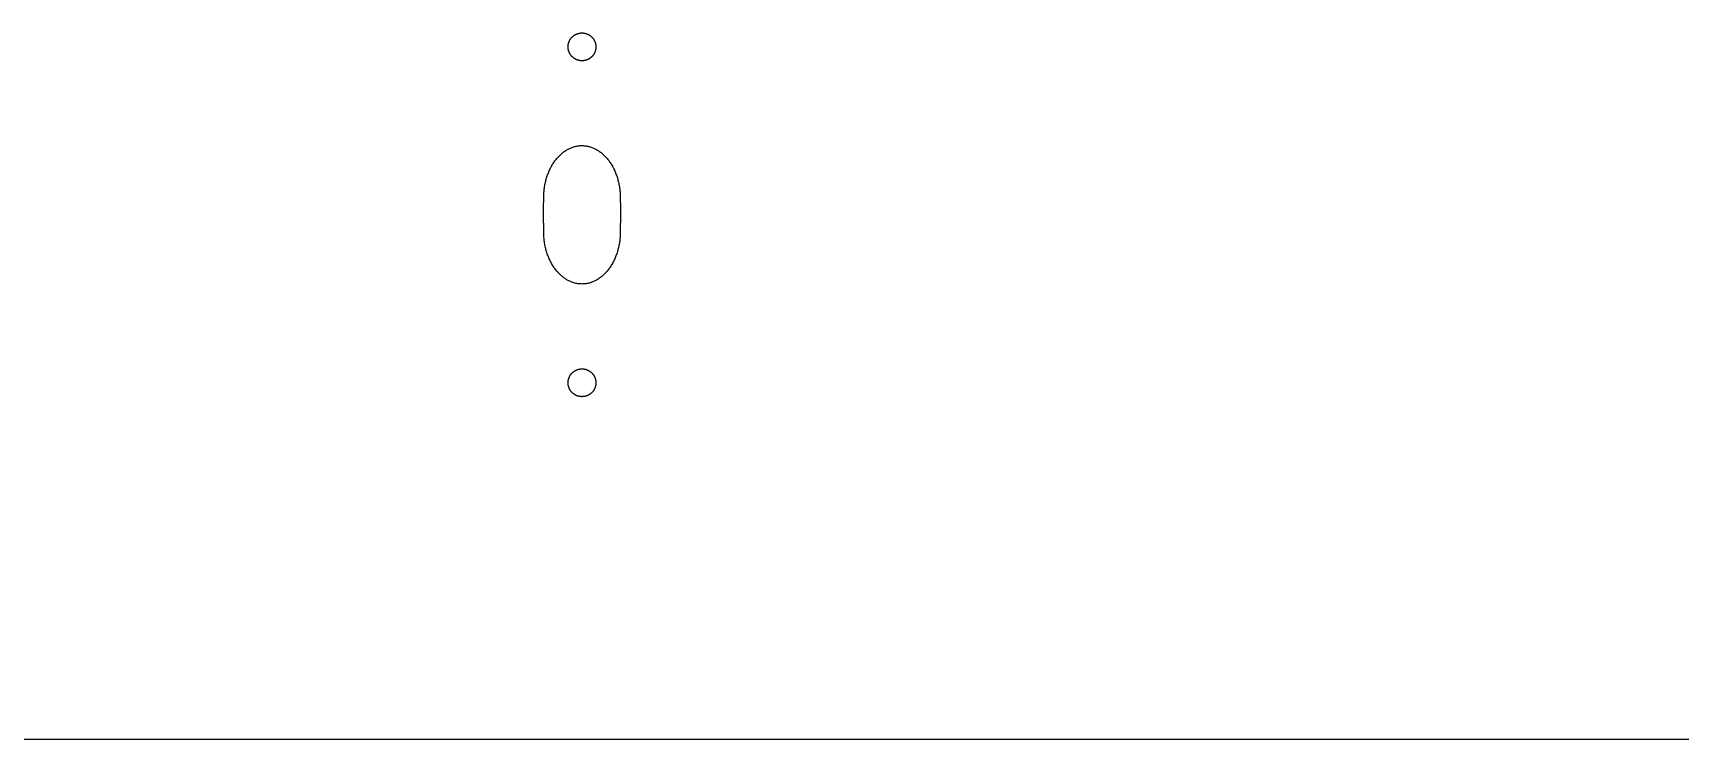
# Model space of a CAD drawing. Header units: metres. Extents: x 0 to 1373, y 0 to 400.
# Drawn here: x 343.2 to 686.5, y 0 to 147.2 of the extents above; entities that cross this region are included whole.
import ezdxf

# ---------------------------------------------------------------- set-up
doc = ezdxf.new("R2010")
doc.units = ezdxf.units.M

msp = doc.modelspace()

# ---------------------------------------------------------------- linework, layer by layer
for p, q in [((454.766, 144.25), (454.767, 144.313)), ((454.767, 144.187), (454.766, 144.25)), ((454.767, 144.313), (454.769, 144.376)), ((454.769, 144.123), (454.767, 144.187)), ((454.769, 144.376), (454.773, 144.44)), ((454.773, 144.44), (454.778, 144.503)), ((454.778, 144.503), (454.784, 144.566)), ((454.784, 144.566), (454.791, 144.629)), ((454.791, 144.629), (454.8, 144.691)), ((454.8, 144.691), (454.811, 144.754)), ((454.811, 144.754), (454.822, 144.816)), ((454.822, 144.816), (454.835, 144.878)), ((454.835, 144.878), (454.85, 144.939)), ((454.85, 144.939), (454.865, 145.001)), ((454.865, 145.001), (454.882, 145.062)), ((454.882, 145.062), (454.901, 145.122)), ((454.901, 145.122), (454.92, 145.182)), ((454.92, 145.182), (454.941, 145.242)), ((454.941, 145.242), (454.964, 145.301)), ((454.964, 145.301), (454.987, 145.36)), ((454.987, 145.36), (455.012, 145.418)), ((455.012, 145.418), (455.038, 145.476)), ((455.038, 145.476), (455.066, 145.533)), ((455.066, 145.533), (455.094, 145.589)), ((455.094, 145.589), (455.124, 145.645)), ((455.124, 145.645), (455.155, 145.7)), ((455.155, 145.7), (455.187, 145.755)), ((455.187, 145.755), (455.221, 145.808)), ((455.221, 145.808), (455.255, 145.861)), ((455.255, 145.861), (455.291, 145.913)), ((455.291, 145.913), (455.328, 145.965)), ((455.328, 145.965), (455.366, 146.016)), ((455.366, 146.016), (455.405, 146.065)), ((455.405, 146.065), (455.445, 146.114)), ((455.445, 146.114), (455.486, 146.162)), ((455.486, 146.162), (455.528, 146.209)), ((455.528, 146.209), (455.572, 146.256)), ((455.572, 146.256), (455.616, 146.301)), ((455.616, 146.301), (455.661, 146.345)), ((455.661, 146.345), (455.707, 146.388)), ((455.707, 146.388), (455.754, 146.43)), ((455.754, 146.43), (455.802, 146.472)), ((455.802, 146.472), (455.851, 146.512)), ((455.851, 146.512), (455.901, 146.551)), ((455.901, 146.551), (455.952, 146.589)), ((455.952, 146.589), (456.003, 146.626)), ((456.003, 146.626), (456.055, 146.661)), ((456.055, 146.661), (456.108, 146.696)), ((456.108, 146.696), (456.162, 146.729)), ((456.162, 146.729), (456.217, 146.762)), ((456.217, 146.762), (456.272, 146.793)), ((456.272, 146.793), (456.328, 146.822)), ((456.328, 146.822), (456.384, 146.851)), ((456.384, 146.851), (456.441, 146.878)), ((456.441, 146.878), (456.499, 146.905)), ((456.499, 146.905), (456.557, 146.929)), ((456.557, 146.929), (456.616, 146.953)), ((456.616, 146.953), (456.675, 146.975)), ((456.675, 146.975), (456.734, 146.996)), ((456.734, 146.996), (456.795, 147.016)), ((456.795, 147.016), (456.855, 147.034)), ((456.855, 147.034), (456.916, 147.051)), ((456.916, 147.051), (456.977, 147.067)), ((456.977, 147.067), (457.039, 147.081)), ((457.039, 147.081), (457.101, 147.094)), ((457.101, 147.094), (457.163, 147.106)), ((457.163, 147.106), (457.225, 147.116)), ((457.225, 147.116), (457.288, 147.125)), ((457.288, 147.125), (457.351, 147.133)), ((457.351, 147.133), (457.414, 147.139)), ((457.414, 147.139), (457.477, 147.144)), ((457.477, 147.144), (457.54, 147.147)), ((457.54, 147.147), (457.603, 147.149)), ((457.603, 147.149), (457.667, 147.15)), ((457.667, 147.15), (457.73, 147.149)), ((457.73, 147.149), (457.793, 147.147)), ((457.793, 147.147), (457.856, 147.144)), ((457.856, 147.144), (457.919, 147.139)), ((457.919, 147.139), (457.982, 147.133)), ((457.982, 147.133), (458.045, 147.125)), ((458.045, 147.125), (458.108, 147.116)), ((458.108, 147.116), (458.17, 147.106)), ((458.17, 147.106), (458.232, 147.094)), ((458.232, 147.094), (458.294, 147.081)), ((458.294, 147.081), (458.356, 147.067)), ((458.356, 147.067), (458.417, 147.051)), ((458.417, 147.051), (458.478, 147.034)), ((458.478, 147.034), (458.539, 147.016)), ((458.539, 147.016), (458.599, 146.996)), ((458.599, 146.996), (458.659, 146.975)), ((458.659, 146.975), (458.718, 146.953)), ((458.718, 146.953), (458.777, 146.929)), ((458.777, 146.929), (458.835, 146.905)), ((458.835, 146.905), (458.892, 146.878)), ((458.892, 146.878), (458.949, 146.851)), ((458.949, 146.851), (459.006, 146.822)), ((459.006, 146.822), (459.062, 146.793)), ((459.062, 146.793), (459.117, 146.762)), ((459.117, 146.762), (459.171, 146.729)), ((459.171, 146.729), (459.225, 146.696)), ((459.225, 146.696), (459.278, 146.661)), ((459.278, 146.661), (459.33, 146.626)), ((459.33, 146.626), (459.382, 146.589)), ((459.382, 146.589), (459.432, 146.551)), ((459.432, 146.551), (459.482, 146.512)), ((459.482, 146.512), (459.531, 146.472)), ((459.531, 146.472), (459.579, 146.43)), ((459.579, 146.43), (459.626, 146.388)), ((459.626, 146.388), (459.672, 146.345)), ((459.672, 146.345), (459.717, 146.301)), ((459.717, 146.301), (459.762, 146.256)), ((459.762, 146.256), (459.805, 146.209)), ((459.805, 146.209), (459.847, 146.162)), ((459.847, 146.162), (459.888, 146.114)), ((459.888, 146.114), (459.928, 146.065)), ((459.928, 146.065), (459.968, 146.016)), ((459.968, 146.016), (460.005, 145.965)), ((460.005, 145.965), (460.042, 145.913)), ((460.042, 145.913), (460.078, 145.861)), ((460.078, 145.861), (460.113, 145.808)), ((460.113, 145.808), (460.146, 145.755)), ((460.146, 145.755), (460.178, 145.7)), ((460.178, 145.7), (460.209, 145.645)), ((460.209, 145.645), (460.239, 145.589)), ((460.239, 145.589), (460.268, 145.533)), ((460.268, 145.533), (460.295, 145.476)), ((460.295, 145.476), (460.321, 145.418)), ((460.321, 145.418), (460.346, 145.36)), ((460.346, 145.36), (460.37, 145.301)), ((460.37, 145.301), (460.392, 145.242)), ((460.392, 145.242), (460.413, 145.182)), ((460.413, 145.182), (460.433, 145.122)), ((460.433, 145.122), (460.451, 145.062)), ((460.451, 145.062), (460.468, 145.001)), ((460.468, 145.001), (460.484, 144.939)), ((460.484, 144.939), (460.498, 144.878)), ((460.498, 144.878), (460.511, 144.816)), ((460.511, 144.816), (460.523, 144.754)), ((460.523, 144.754), (460.533, 144.691)), ((460.533, 144.691), (460.542, 144.629)), ((460.542, 144.629), (460.55, 144.566)), ((460.55, 144.566), (460.556, 144.503)), ((460.556, 144.503), (460.561, 144.44)), ((460.561, 144.44), (460.564, 144.376)), ((460.564, 144.376), (460.566, 144.313)), ((460.566, 144.187), (460.564, 144.123)), ((460.566, 144.313), (460.567, 144.25)), ((460.567, 144.25), (460.566, 144.187)), ((454.773, 144.06), (454.769, 144.123)), ((454.778, 143.997), (454.773, 144.06)), ((454.784, 143.934), (454.778, 143.997)), ((454.791, 143.871), (454.784, 143.934)), ((454.8, 143.809), (454.791, 143.871)), ((454.811, 143.746), (454.8, 143.809)), ((454.822, 143.684), (454.811, 143.746)), ((454.835, 143.622), (454.822, 143.684)), ((454.85, 143.561), (454.835, 143.622)), ((454.865, 143.499), (454.85, 143.561)), ((454.882, 143.438), (454.865, 143.499)), ((454.901, 143.378), (454.882, 143.438)), ((454.92, 143.318), (454.901, 143.378)), ((454.941, 143.258), (454.92, 143.318)), ((454.964, 143.199), (454.941, 143.258)), ((454.987, 143.14), (454.964, 143.199)), ((455.012, 143.082), (454.987, 143.14)), ((455.038, 143.024), (455.012, 143.082)), ((455.066, 142.967), (455.038, 143.024)), ((455.094, 142.911), (455.066, 142.967)), ((455.124, 142.855), (455.094, 142.911)), ((455.155, 142.8), (455.124, 142.855)), ((455.187, 142.745), (455.155, 142.8)), ((455.221, 142.692), (455.187, 142.745)), ((455.255, 142.639), (455.221, 142.692)), ((455.291, 142.587), (455.255, 142.639)), ((455.328, 142.535), (455.291, 142.587)), ((455.366, 142.484), (455.328, 142.535)), ((455.405, 142.435), (455.366, 142.484)), ((455.445, 142.386), (455.405, 142.435)), ((455.486, 142.338), (455.445, 142.386)), ((455.528, 142.291), (455.486, 142.338)), ((455.572, 142.244), (455.528, 142.291)), ((455.616, 142.199), (455.572, 142.244)), ((455.661, 142.155), (455.616, 142.199)), ((455.707, 142.112), (455.661, 142.155)), ((455.754, 142.07), (455.707, 142.112)), ((455.802, 142.028), (455.754, 142.07)), ((455.851, 141.988), (455.802, 142.028)), ((455.901, 141.949), (455.851, 141.988)), ((455.952, 141.911), (455.901, 141.949)), ((456.003, 141.874), (455.952, 141.911)), ((456.055, 141.839), (456.003, 141.874)), ((456.108, 141.804), (456.055, 141.839)), ((456.162, 141.771), (456.108, 141.804)), ((456.217, 141.738), (456.162, 141.771)), ((456.272, 141.707), (456.217, 141.738)), ((456.328, 141.678), (456.272, 141.707)), ((456.384, 141.649), (456.328, 141.678)), ((456.441, 141.622), (456.384, 141.649)), ((456.499, 141.595), (456.441, 141.622)), ((456.557, 141.571), (456.499, 141.595)), ((456.616, 141.547), (456.557, 141.571)), ((456.675, 141.525), (456.616, 141.547)), ((456.734, 141.504), (456.675, 141.525)), ((456.795, 141.484), (456.734, 141.504)), ((456.855, 141.466), (456.795, 141.484)), ((456.916, 141.449), (456.855, 141.466)), ((456.977, 141.433), (456.916, 141.449)), ((457.039, 141.419), (456.977, 141.433)), ((457.101, 141.406), (457.039, 141.419)), ((457.163, 141.394), (457.101, 141.406)), ((457.225, 141.384), (457.163, 141.394)), ((457.288, 141.375), (457.225, 141.384)), ((457.351, 141.367), (457.288, 141.375)), ((457.414, 141.361), (457.351, 141.367)), ((457.477, 141.356), (457.414, 141.361)), ((457.54, 141.353), (457.477, 141.356)), ((457.603, 141.351), (457.54, 141.353)), ((457.667, 141.35), (457.603, 141.351)), ((457.73, 141.351), (457.667, 141.35)), ((457.793, 141.353), (457.73, 141.351)), ((457.856, 141.356), (457.793, 141.353)), ((457.919, 141.361), (457.856, 141.356)), ((457.982, 141.367), (457.919, 141.361)), ((458.045, 141.375), (457.982, 141.367)), ((458.108, 141.384), (458.045, 141.375)), ((458.17, 141.394), (458.108, 141.384)), ((458.232, 141.406), (458.17, 141.394)), ((458.294, 141.419), (458.232, 141.406)), ((458.356, 141.433), (458.294, 141.419)), ((458.417, 141.449), (458.356, 141.433)), ((458.478, 141.466), (458.417, 141.449)), ((458.539, 141.484), (458.478, 141.466)), ((458.599, 141.504), (458.539, 141.484)), ((458.659, 141.525), (458.599, 141.504)), ((458.718, 141.547), (458.659, 141.525)), ((458.777, 141.571), (458.718, 141.547)), ((458.835, 141.595), (458.777, 141.571)), ((458.892, 141.622), (458.835, 141.595)), ((458.949, 141.649), (458.892, 141.622)), ((459.006, 141.678), (458.949, 141.649)), ((459.062, 141.707), (459.006, 141.678)), ((459.117, 141.738), (459.062, 141.707)), ((459.171, 141.771), (459.117, 141.738)), ((459.225, 141.804), (459.171, 141.771)), ((459.278, 141.839), (459.225, 141.804)), ((459.33, 141.874), (459.278, 141.839)), ((459.382, 141.911), (459.33, 141.874)), ((459.432, 141.949), (459.382, 141.911)), ((459.482, 141.988), (459.432, 141.949)), ((459.531, 142.028), (459.482, 141.988)), ((459.579, 142.07), (459.531, 142.028)), ((459.626, 142.112), (459.579, 142.07)), ((459.672, 142.155), (459.626, 142.112)), ((459.717, 142.199), (459.672, 142.155)), ((459.762, 142.244), (459.717, 142.199)), ((459.805, 142.291), (459.762, 142.244)), ((459.847, 142.338), (459.805, 142.291)), ((459.888, 142.386), (459.847, 142.338)), ((459.928, 142.435), (459.888, 142.386)), ((459.968, 142.484), (459.928, 142.435)), ((460.005, 142.535), (459.968, 142.484)), ((460.042, 142.587), (460.005, 142.535)), ((460.078, 142.639), (460.042, 142.587)), ((460.113, 142.692), (460.078, 142.639)), ((460.146, 142.745), (460.113, 142.692)), ((460.178, 142.8), (460.146, 142.745)), ((460.209, 142.855), (460.178, 142.8)), ((460.239, 142.911), (460.209, 142.855)), ((460.268, 142.967), (460.239, 142.911)), ((460.295, 143.024), (460.268, 142.967)), ((460.321, 143.082), (460.295, 143.024)), ((460.346, 143.14), (460.321, 143.082)), ((460.37, 143.199), (460.346, 143.14)), ((460.392, 143.258), (460.37, 143.199)), ((460.413, 143.318), (460.392, 143.258)), ((460.433, 143.378), (460.413, 143.318)), ((460.451, 143.438), (460.433, 143.378)), ((460.468, 143.499), (460.451, 143.438)), ((460.484, 143.561), (460.468, 143.499)), ((460.498, 143.622), (460.484, 143.561)), ((460.511, 143.684), (460.498, 143.622)), ((460.523, 143.746), (460.511, 143.684)), ((460.533, 143.809), (460.523, 143.746)), ((460.542, 143.871), (460.533, 143.809)), ((460.55, 143.934), (460.542, 143.871)), ((460.556, 143.997), (460.55, 143.934)), ((460.561, 144.06), (460.556, 143.997)), ((460.564, 144.123), (460.561, 144.06)), ((456.453, 123.544), (456.625, 123.577)), ((456.625, 123.577), (456.798, 123.606)), ((456.798, 123.606), (456.971, 123.629)), ((456.971, 123.629), (457.145, 123.647)), ((457.145, 123.647), (457.319, 123.66)), ((457.319, 123.66), (457.493, 123.668)), ((457.493, 123.668), (457.667, 123.671)), ((457.667, 123.671), (457.841, 123.668)), ((457.841, 123.668), (458.015, 123.66)), ((458.015, 123.66), (458.189, 123.647)), ((458.189, 123.647), (458.362, 123.629)), ((458.362, 123.629), (458.535, 123.606)), ((458.535, 123.606), (458.708, 123.577)), ((458.708, 123.577), (458.881, 123.544)), ((451.783, 120.128), (451.902, 120.302)), ((451.902, 120.302), (452.024, 120.472)), ((452.024, 120.472), (452.148, 120.639)), ((452.148, 120.639), (452.275, 120.802)), ((452.275, 120.802), (452.405, 120.961)), ((452.405, 120.961), (452.537, 121.116)), ((452.537, 121.116), (452.672, 121.267)), ((452.672, 121.267), (452.808, 121.414)), ((452.808, 121.414), (452.948, 121.557)), ((452.948, 121.557), (453.089, 121.696)), ((453.089, 121.696), (453.233, 121.83)), ((453.233, 121.83), (453.379, 121.96)), ((453.379, 121.96), (453.527, 122.086)), ((453.527, 122.086), (453.676, 122.208)), ((453.676, 122.208), (453.828, 122.324)), ((453.828, 122.324), (453.982, 122.437)), ((453.982, 122.437), (454.137, 122.544)), ((454.137, 122.544), (454.294, 122.647)), ((454.294, 122.647), (454.453, 122.746)), ((454.453, 122.746), (454.613, 122.839)), ((454.613, 122.839), (454.774, 122.928)), ((454.774, 122.928), (454.937, 123.012)), ((454.937, 123.012), (455.101, 123.091)), ((455.101, 123.091), (455.267, 123.165)), ((455.267, 123.165), (455.434, 123.234)), ((455.434, 123.234), (455.601, 123.299)), ((455.601, 123.299), (455.77, 123.358)), ((455.77, 123.358), (455.939, 123.412)), ((455.939, 123.412), (456.11, 123.461)), ((456.11, 123.461), (456.281, 123.505)), ((456.281, 123.505), (456.453, 123.544)), ((458.881, 123.544), (459.052, 123.505)), ((459.052, 123.505), (459.224, 123.461)), ((459.224, 123.461), (459.394, 123.412)), ((459.394, 123.412), (459.564, 123.358)), ((459.564, 123.358), (459.732, 123.299)), ((459.732, 123.299), (459.9, 123.234)), ((459.9, 123.234), (460.066, 123.165)), ((460.066, 123.165), (460.232, 123.091)), ((460.232, 123.091), (460.396, 123.012)), ((460.396, 123.012), (460.559, 122.928)), ((460.559, 122.928), (460.721, 122.839)), ((460.721, 122.839), (460.881, 122.746)), ((460.881, 122.746), (461.039, 122.647)), ((461.039, 122.647), (461.196, 122.544)), ((461.196, 122.544), (461.352, 122.437)), ((461.352, 122.437), (461.505, 122.324)), ((461.505, 122.324), (461.657, 122.208)), ((461.657, 122.208), (461.807, 122.086)), ((461.807, 122.086), (461.955, 121.96)), ((461.955, 121.96), (462.1, 121.83)), ((462.1, 121.83), (462.244, 121.696)), ((462.244, 121.696), (462.386, 121.557)), ((462.386, 121.557), (462.525, 121.414)), ((462.525, 121.414), (462.662, 121.267)), ((462.662, 121.267), (462.796, 121.116)), ((462.796, 121.116), (462.929, 120.961)), ((462.929, 120.961), (463.058, 120.802)), ((463.058, 120.802), (463.185, 120.639)), ((463.185, 120.639), (463.31, 120.472)), ((463.31, 120.472), (463.431, 120.302)), ((463.431, 120.302), (463.55, 120.128)), ((450.167, 116.485), (450.229, 116.708)), ((450.229, 116.708), (450.294, 116.929)), ((450.294, 116.929), (450.362, 117.148)), ((450.362, 117.148), (450.434, 117.365)), ((450.434, 117.365), (450.509, 117.58)), ((450.509, 117.58), (450.588, 117.793)), ((450.588, 117.793), (450.67, 118.003)), ((450.67, 118.003), (450.755, 118.21)), ((450.755, 118.21), (450.844, 118.415)), ((450.844, 118.415), (450.936, 118.618)), ((450.936, 118.618), (451.031, 118.817)), ((451.031, 118.817), (451.129, 119.014)), ((451.129, 119.014), (451.231, 119.207)), ((451.231, 119.207), (451.335, 119.398)), ((451.335, 119.398), (451.443, 119.585)), ((451.443, 119.585), (451.553, 119.77)), ((451.553, 119.77), (451.667, 119.95)), ((451.667, 119.95), (451.783, 120.128)), ((463.55, 120.128), (463.667, 119.95)), ((463.667, 119.95), (463.78, 119.77)), ((463.78, 119.77), (463.891, 119.585)), ((463.891, 119.585), (463.998, 119.398)), ((463.998, 119.398), (464.102, 119.207)), ((464.102, 119.207), (464.204, 119.014)), ((464.204, 119.014), (464.302, 118.817)), ((464.302, 118.817), (464.397, 118.618)), ((464.397, 118.618), (464.489, 118.415)), ((464.489, 118.415), (464.578, 118.21)), ((464.578, 118.21), (464.663, 118.003)), ((464.663, 118.003), (464.745, 117.793)), ((464.745, 117.793), (464.824, 117.58)), ((464.824, 117.58), (464.899, 117.365)), ((464.899, 117.365), (464.971, 117.148)), ((464.971, 117.148), (465.04, 116.929)), ((465.04, 116.929), (465.105, 116.708)), ((465.105, 116.708), (465.166, 116.485)), ((449.694, 113.226), (449.703, 113.464)), ((449.703, 113.464), (449.717, 113.702)), ((449.717, 113.702), (449.734, 113.939)), ((449.734, 113.939), (449.754, 114.175)), ((449.754, 114.175), (449.779, 114.411)), ((449.779, 114.411), (449.807, 114.646)), ((449.807, 114.646), (449.84, 114.881)), ((449.84, 114.881), (449.875, 115.114)), ((449.875, 115.114), (449.915, 115.346)), ((449.915, 115.346), (449.958, 115.576)), ((449.958, 115.576), (450.005, 115.806)), ((450.005, 115.806), (450.056, 116.034)), ((450.056, 116.034), (450.11, 116.26)), ((450.11, 116.26), (450.167, 116.485)), ((465.166, 116.485), (465.224, 116.26)), ((465.224, 116.26), (465.278, 116.034)), ((465.278, 116.034), (465.328, 115.806)), ((465.328, 115.806), (465.375, 115.576)), ((465.375, 115.576), (465.418, 115.346)), ((465.418, 115.346), (465.458, 115.114)), ((465.458, 115.114), (465.494, 114.881)), ((465.494, 114.881), (465.526, 114.646)), ((465.526, 114.646), (465.554, 114.411)), ((465.554, 114.411), (465.579, 114.175)), ((465.579, 114.175), (465.6, 113.939)), ((465.6, 113.939), (465.617, 113.702)), ((465.617, 113.702), (465.63, 113.464)), ((465.63, 113.464), (465.64, 113.226)), ((449.667, 111.825), (449.686, 111.912)), ((449.667, 107.529), (449.667, 111.825)), ((449.686, 112.75), (449.688, 112.988)), ((449.686, 111.912), (449.686, 112.75)), ((449.688, 112.988), (449.694, 113.226)), ((465.64, 113.226), (465.645, 112.988)), ((465.645, 112.988), (465.647, 112.75)), ((465.647, 112.75), (465.647, 111.912)), ((465.647, 111.912), (465.667, 111.825)), ((465.667, 111.825), (465.667, 107.529)), ((449.686, 107.441), (449.667, 107.529)), ((449.686, 105.75), (449.686, 107.441)), ((465.667, 107.529), (465.647, 107.441)), ((465.647, 107.441), (465.647, 105.75)), ((449.688, 105.512), (449.686, 105.75)), ((449.694, 105.274), (449.688, 105.512)), ((449.703, 105.036), (449.694, 105.274)), ((449.717, 104.798), (449.703, 105.036)), ((449.734, 104.561), (449.717, 104.798)), ((449.754, 104.325), (449.734, 104.561)), ((449.779, 104.089), (449.754, 104.325)), ((449.807, 103.854), (449.779, 104.089)), ((449.84, 103.619), (449.807, 103.854)), ((449.875, 103.386), (449.84, 103.619)), ((449.915, 103.154), (449.875, 103.386)), ((449.958, 102.924), (449.915, 103.154)), ((465.418, 103.154), (465.375, 102.924)), ((465.458, 103.386), (465.418, 103.154)), ((465.494, 103.619), (465.458, 103.386)), ((465.526, 103.854), (465.494, 103.619)), ((465.554, 104.089), (465.526, 103.854)), ((465.579, 104.325), (465.554, 104.089)), ((465.6, 104.561), (465.579, 104.325)), ((465.617, 104.798), (465.6, 104.561)), ((465.63, 105.036), (465.617, 104.798)), ((465.64, 105.274), (465.63, 105.036)), ((465.645, 105.512), (465.64, 105.274)), ((465.647, 105.75), (465.645, 105.512)), ((450.005, 102.694), (449.958, 102.924)), ((450.056, 102.466), (450.005, 102.694)), ((450.11, 102.24), (450.056, 102.466)), ((450.167, 102.015), (450.11, 102.24)), ((450.229, 101.792), (450.167, 102.015)), ((450.294, 101.571), (450.229, 101.792)), ((450.362, 101.352), (450.294, 101.571)), ((450.434, 101.135), (450.362, 101.352)), ((450.509, 100.92), (450.434, 101.135)), ((450.588, 100.707), (450.509, 100.92)), ((450.67, 100.497), (450.588, 100.707)), ((450.755, 100.29), (450.67, 100.497)), ((450.844, 100.085), (450.755, 100.29)), ((450.936, 99.8823), (450.844, 100.085)), ((451.031, 99.6828), (450.936, 99.8823)), ((451.129, 99.4862), (451.031, 99.6828)), ((464.302, 99.6828), (464.204, 99.4862)), ((464.397, 99.8823), (464.302, 99.6828)), ((464.489, 100.085), (464.397, 99.8823)), ((464.578, 100.29), (464.489, 100.085)), ((464.663, 100.497), (464.578, 100.29)), ((464.745, 100.707), (464.663, 100.497)), ((464.824, 100.92), (464.745, 100.707)), ((464.899, 101.135), (464.824, 100.92)), ((464.971, 101.352), (464.899, 101.135)), ((465.04, 101.571), (464.971, 101.352)), ((465.105, 101.792), (465.04, 101.571)), ((465.166, 102.015), (465.105, 101.792)), ((465.224, 102.24), (465.166, 102.015)), ((465.278, 102.466), (465.224, 102.24)), ((465.328, 102.694), (465.278, 102.466)), ((465.375, 102.924), (465.328, 102.694)), ((451.231, 99.2925), (451.129, 99.4862)), ((451.335, 99.1019), (451.231, 99.2925)), ((451.443, 98.9145), (451.335, 99.1019)), ((451.553, 98.7303), (451.443, 98.9145)), ((451.667, 98.5495), (451.553, 98.7303)), ((451.783, 98.3721), (451.667, 98.5495)), ((451.902, 98.1982), (451.783, 98.3721)), ((452.024, 98.0279), (451.902, 98.1982)), ((452.148, 97.8613), (452.024, 98.0279)), ((452.275, 97.6985), (452.148, 97.8613)), ((452.405, 97.5394), (452.275, 97.6985)), ((452.537, 97.3843), (452.405, 97.5394)), ((452.672, 97.2332), (452.537, 97.3843)), ((452.808, 97.0861), (452.672, 97.2332)), ((452.948, 96.9431), (452.808, 97.0861)), ((453.089, 96.8043), (452.948, 96.9431)), ((453.233, 96.6698), (453.089, 96.8043)), ((453.379, 96.5396), (453.233, 96.6698)), ((453.527, 96.4138), (453.379, 96.5396)), ((453.676, 96.2924), (453.527, 96.4138)), ((453.828, 96.1756), (453.676, 96.2924)), ((453.982, 96.0633), (453.828, 96.1756)), ((461.505, 96.1756), (461.352, 96.0633)), ((461.657, 96.2924), (461.505, 96.1756)), ((461.807, 96.4138), (461.657, 96.2924)), ((461.955, 96.5396), (461.807, 96.4138)), ((462.1, 96.6698), (461.955, 96.5396)), ((462.244, 96.8043), (462.1, 96.6698)), ((462.386, 96.9431), (462.244, 96.8043)), ((462.525, 97.0861), (462.386, 96.9431)), ((462.662, 97.2332), (462.525, 97.0861)), ((462.796, 97.3843), (462.662, 97.2332)), ((462.929, 97.5394), (462.796, 97.3843)), ((463.058, 97.6985), (462.929, 97.5394)), ((463.185, 97.8613), (463.058, 97.6985)), ((463.31, 98.0279), (463.185, 97.8613)), ((463.431, 98.1982), (463.31, 98.0279)), ((463.55, 98.3721), (463.431, 98.1982)), ((463.667, 98.5495), (463.55, 98.3721)), ((463.78, 98.7303), (463.667, 98.5495)), ((463.891, 98.9145), (463.78, 98.7303)), ((463.998, 99.1019), (463.891, 98.9145)), ((464.102, 99.2925), (463.998, 99.1019)), ((464.204, 99.4862), (464.102, 99.2925)), ((454.137, 95.9556), (453.982, 96.0633)), ((454.294, 95.8525), (454.137, 95.9556)), ((454.453, 95.7542), (454.294, 95.8525)), ((454.613, 95.6606), (454.453, 95.7542)), ((454.774, 95.5719), (454.613, 95.6606)), ((454.937, 95.4879), (454.774, 95.5719)), ((455.101, 95.4089), (454.937, 95.4879)), ((455.267, 95.3348), (455.101, 95.4089)), ((455.434, 95.2656), (455.267, 95.3348)), ((455.601, 95.2015), (455.434, 95.2656)), ((455.77, 95.1423), (455.601, 95.2015)), ((455.939, 95.0882), (455.77, 95.1423)), ((456.11, 95.0392), (455.939, 95.0882)), ((456.281, 94.9953), (456.11, 95.0392)), ((456.453, 94.9565), (456.281, 94.9953)), ((456.625, 94.9228), (456.453, 94.9565)), ((456.798, 94.8943), (456.625, 94.9228)), ((456.971, 94.8709), (456.798, 94.8943)), ((457.145, 94.8527), (456.971, 94.8709)), ((457.319, 94.8397), (457.145, 94.8527)), ((457.493, 94.8319), (457.319, 94.8397)), ((457.667, 94.8293), (457.493, 94.8319)), ((457.841, 94.8319), (457.667, 94.8293)), ((458.015, 94.8397), (457.841, 94.8319)), ((458.189, 94.8527), (458.015, 94.8397)), ((458.362, 94.8709), (458.189, 94.8527)), ((458.535, 94.8943), (458.362, 94.8709)), ((458.708, 94.9228), (458.535, 94.8943)), ((458.881, 94.9565), (458.708, 94.9228)), ((459.052, 94.9953), (458.881, 94.9565)), ((459.224, 95.0392), (459.052, 94.9953)), ((459.394, 95.0882), (459.224, 95.0392)), ((459.564, 95.1423), (459.394, 95.0882)), ((459.732, 95.2015), (459.564, 95.1423)), ((459.9, 95.2656), (459.732, 95.2015)), ((460.066, 95.3348), (459.9, 95.2656)), ((460.232, 95.4089), (460.066, 95.3348)), ((460.396, 95.4879), (460.232, 95.4089)), ((460.559, 95.5719), (460.396, 95.4879)), ((460.721, 95.6606), (460.559, 95.5719)), ((460.881, 95.7542), (460.721, 95.6606)), ((461.039, 95.8525), (460.881, 95.7542)), ((461.196, 95.9556), (461.039, 95.8525)), ((461.352, 96.0633), (461.196, 95.9556)), ((455.038, 75.4757), (455.066, 75.5327)), ((455.066, 75.5327), (455.094, 75.5891)), ((455.094, 75.5891), (455.124, 75.6449)), ((455.124, 75.6449), (455.155, 75.7001)), ((455.155, 75.7001), (455.187, 75.7545)), ((455.187, 75.7545), (455.221, 75.8083)), ((455.221, 75.8083), (455.255, 75.8613)), ((455.255, 75.8613), (455.291, 75.9135)), ((455.291, 75.9135), (455.328, 75.9649)), ((455.328, 75.9649), (455.366, 76.0155)), ((455.366, 76.0155), (455.405, 76.0653)), ((455.405, 76.0653), (455.445, 76.1142)), ((455.445, 76.1142), (455.486, 76.1622)), ((455.486, 76.1622), (455.528, 76.2093)), ((455.528, 76.2093), (455.572, 76.2555)), ((455.572, 76.2555), (455.616, 76.3007)), ((455.616, 76.3007), (455.661, 76.345)), ((455.661, 76.345), (455.707, 76.3882)), ((455.707, 76.3882), (455.754, 76.4305)), ((455.754, 76.4305), (455.802, 76.4717)), ((455.802, 76.4717), (455.851, 76.5118)), ((455.851, 76.5118), (455.901, 76.5509)), ((455.901, 76.5509), (455.952, 76.5888)), ((455.952, 76.5888), (456.003, 76.6257)), ((456.003, 76.6257), (456.055, 76.6614)), ((456.055, 76.6614), (456.108, 76.696)), ((456.108, 76.696), (456.162, 76.7294)), ((456.162, 76.7294), (456.217, 76.7616)), ((456.217, 76.7616), (456.272, 76.7926)), ((456.272, 76.7926), (456.328, 76.8225)), ((456.328, 76.8225), (456.384, 76.8511)), ((456.384, 76.8511), (456.441, 76.8784)), ((456.441, 76.8784), (456.499, 76.9046)), ((456.499, 76.9046), (456.557, 76.9294)), ((456.557, 76.9294), (456.616, 76.953)), ((456.616, 76.953), (456.675, 76.9753)), ((456.675, 76.9753), (456.734, 76.9963)), ((456.734, 76.9963), (456.795, 77.0159)), ((456.795, 77.0159), (456.855, 77.0343)), ((456.855, 77.0343), (456.916, 77.0513)), ((456.916, 77.0513), (456.977, 77.0671)), ((456.977, 77.0671), (457.039, 77.0814)), ((457.039, 77.0814), (457.101, 77.0944)), ((457.101, 77.0944), (457.163, 77.1061)), ((457.163, 77.1061), (457.225, 77.1164)), ((457.225, 77.1164), (457.288, 77.1254)), ((457.288, 77.1254), (457.351, 77.1329)), ((457.351, 77.1329), (457.414, 77.1391)), ((457.414, 77.1391), (457.477, 77.144)), ((457.477, 77.144), (457.54, 77.1474)), ((457.54, 77.1474), (457.603, 77.1495)), ((457.603, 77.1495), (457.667, 77.1502)), ((457.667, 77.1502), (457.73, 77.1495)), ((457.73, 77.1495), (457.793, 77.1474)), ((457.793, 77.1474), (457.856, 77.144)), ((457.856, 77.144), (457.919, 77.1391)), ((457.919, 77.1391), (457.982, 77.1329)), ((457.982, 77.1329), (458.045, 77.1254)), ((458.045, 77.1254), (458.108, 77.1164)), ((458.108, 77.1164), (458.17, 77.1061)), ((458.17, 77.1061), (458.232, 77.0944)), ((458.232, 77.0944), (458.294, 77.0814)), ((458.294, 77.0814), (458.356, 77.0671)), ((458.356, 77.0671), (458.417, 77.0513)), ((458.417, 77.0513), (458.478, 77.0343)), ((458.478, 77.0343), (458.539, 77.0159)), ((458.539, 77.0159), (458.599, 76.9963)), ((458.599, 76.9963), (458.659, 76.9753)), ((458.659, 76.9753), (458.718, 76.953)), ((458.718, 76.953), (458.777, 76.9294)), ((458.777, 76.9294), (458.835, 76.9046)), ((458.835, 76.9046), (458.892, 76.8784)), ((458.892, 76.8784), (458.949, 76.8511)), ((458.949, 76.8511), (459.006, 76.8225)), ((459.006, 76.8225), (459.062, 76.7926)), ((459.062, 76.7926), (459.117, 76.7616)), ((459.117, 76.7616), (459.171, 76.7294)), ((459.171, 76.7294), (459.225, 76.696)), ((459.225, 76.696), (459.278, 76.6614)), ((459.278, 76.6614), (459.33, 76.6257)), ((459.33, 76.6257), (459.382, 76.5888)), ((459.382, 76.5888), (459.432, 76.5509)), ((459.432, 76.5509), (459.482, 76.5118)), ((459.482, 76.5118), (459.531, 76.4717)), ((459.531, 76.4717), (459.579, 76.4305)), ((459.579, 76.4305), (459.626, 76.3882)), ((459.626, 76.3882), (459.672, 76.345)), ((459.672, 76.345), (459.717, 76.3007)), ((459.717, 76.3007), (459.762, 76.2555)), ((459.762, 76.2555), (459.805, 76.2093)), ((459.805, 76.2093), (459.847, 76.1622)), ((459.847, 76.1622), (459.888, 76.1142)), ((459.888, 76.1142), (459.928, 76.0653)), ((459.928, 76.0653), (459.968, 76.0155)), ((459.968, 76.0155), (460.005, 75.9649)), ((460.005, 75.9649), (460.042, 75.9135)), ((460.042, 75.9135), (460.078, 75.8613)), ((460.078, 75.8613), (460.113, 75.8083)), ((460.113, 75.8083), (460.146, 75.7545)), ((460.146, 75.7545), (460.178, 75.7001)), ((460.178, 75.7001), (460.209, 75.6449)), ((460.209, 75.6449), (460.239, 75.5891)), ((460.239, 75.5891), (460.268, 75.5327)), ((460.268, 75.5327), (460.295, 75.4757)), ((454.766, 74.25), (454.767, 74.3133)), ((454.767, 74.1867), (454.766, 74.25)), ((454.767, 74.3133), (454.769, 74.3765)), ((454.769, 74.1235), (454.767, 74.1867)), ((454.769, 74.3765), (454.773, 74.4397)), ((454.773, 74.0603), (454.769, 74.1235)), ((454.773, 74.4397), (454.778, 74.5028)), ((454.778, 73.9972), (454.773, 74.0603)), ((454.778, 74.5028), (454.784, 74.5657)), ((454.784, 73.9343), (454.778, 73.9972)), ((454.784, 74.5657), (454.791, 74.6285)), ((454.791, 73.8714), (454.784, 73.9343)), ((454.791, 74.6285), (454.8, 74.6912)), ((454.8, 73.8088), (454.791, 73.8714)), ((454.8, 74.6912), (454.811, 74.7536)), ((454.811, 73.7464), (454.8, 73.8088)), ((454.811, 74.7536), (454.822, 74.8158)), ((454.822, 73.6842), (454.811, 73.7464)), ((454.822, 74.8158), (454.835, 74.8777)), ((454.835, 73.6223), (454.822, 73.6842)), ((454.835, 74.8777), (454.85, 74.9393)), ((454.85, 73.5607), (454.835, 73.6223)), ((454.85, 74.9393), (454.865, 75.0006)), ((454.865, 73.4994), (454.85, 73.5607)), ((454.865, 75.0006), (454.882, 75.0616)), ((454.882, 73.4384), (454.865, 73.4994)), ((454.882, 75.0616), (454.901, 75.1221)), ((454.901, 73.3779), (454.882, 73.4384)), ((454.901, 75.1221), (454.92, 75.1822)), ((454.92, 73.3178), (454.901, 73.3779)), ((454.92, 75.1822), (454.941, 75.2419)), ((454.941, 73.2581), (454.92, 73.3178)), ((454.941, 75.2419), (454.964, 75.3011)), ((454.964, 73.1989), (454.941, 73.2581)), ((454.964, 75.3011), (454.987, 75.3598)), ((454.987, 73.1402), (454.964, 73.1989)), ((454.987, 75.3598), (455.012, 75.418)), ((455.012, 73.082), (454.987, 73.1402)), ((455.012, 75.418), (455.038, 75.4757)), ((455.038, 73.0243), (455.012, 73.082)), ((455.066, 72.9673), (455.038, 73.0243)), ((455.094, 72.9108), (455.066, 72.9673)), ((455.124, 72.855), (455.094, 72.9108)), ((455.155, 72.7999), (455.124, 72.855)), ((455.187, 72.7455), (455.155, 72.7999)), ((455.221, 72.6917), (455.187, 72.7455)), ((455.255, 72.6387), (455.221, 72.6917)), ((455.291, 72.5865), (455.255, 72.6387)), ((455.328, 72.5351), (455.291, 72.5865)), ((455.366, 72.4845), (455.328, 72.5351)), ((455.405, 72.4347), (455.366, 72.4845)), ((455.445, 72.3858), (455.405, 72.4347)), ((455.486, 72.3378), (455.445, 72.3858)), ((455.528, 72.2907), (455.486, 72.3378)), ((455.572, 72.2445), (455.528, 72.2907)), ((455.616, 72.1993), (455.572, 72.2445)), ((455.661, 72.155), (455.616, 72.1993)), ((455.707, 72.1118), (455.661, 72.155)), ((455.754, 72.0695), (455.707, 72.1118)), ((459.626, 72.1118), (459.579, 72.0695)), ((459.672, 72.155), (459.626, 72.1118)), ((459.717, 72.1993), (459.672, 72.155)), ((459.762, 72.2445), (459.717, 72.1993)), ((459.805, 72.2907), (459.762, 72.2445)), ((459.847, 72.3378), (459.805, 72.2907)), ((459.888, 72.3858), (459.847, 72.3378)), ((459.928, 72.4347), (459.888, 72.3858)), ((459.968, 72.4845), (459.928, 72.4347)), ((460.005, 72.5351), (459.968, 72.4845)), ((460.042, 72.5865), (460.005, 72.5351)), ((460.078, 72.6387), (460.042, 72.5865)), ((460.113, 72.6917), (460.078, 72.6387)), ((460.146, 72.7455), (460.113, 72.6917)), ((460.178, 72.7999), (460.146, 72.7455)), ((460.209, 72.855), (460.178, 72.7999)), ((460.239, 72.9108), (460.209, 72.855)), ((460.268, 72.9673), (460.239, 72.9108)), ((460.295, 73.0243), (460.268, 72.9673)), ((460.295, 75.4757), (460.321, 75.418)), ((460.321, 73.082), (460.295, 73.0243)), ((460.321, 75.418), (460.346, 75.3598)), ((460.346, 73.1402), (460.321, 73.082)), ((460.346, 75.3598), (460.37, 75.3011)), ((460.37, 73.1989), (460.346, 73.1402)), ((460.37, 75.3011), (460.392, 75.2419)), ((460.392, 73.2581), (460.37, 73.1989)), ((460.392, 75.2419), (460.413, 75.1822)), ((460.413, 73.3178), (460.392, 73.2581)), ((460.413, 75.1822), (460.433, 75.1221)), ((460.433, 73.3779), (460.413, 73.3178)), ((460.433, 75.1221), (460.451, 75.0616)), ((460.451, 73.4384), (460.433, 73.3779)), ((460.451, 75.0616), (460.468, 75.0006)), ((460.468, 73.4994), (460.451, 73.4384)), ((460.468, 75.0006), (460.484, 74.9393)), ((460.484, 73.5607), (460.468, 73.4994)), ((460.484, 74.9393), (460.498, 74.8777)), ((460.498, 73.6223), (460.484, 73.5607)), ((460.498, 74.8777), (460.511, 74.8158)), ((460.511, 73.6842), (460.498, 73.6223)), ((460.511, 74.8158), (460.523, 74.7536)), ((460.523, 73.7464), (460.511, 73.6842)), ((460.523, 74.7536), (460.533, 74.6912)), ((460.533, 73.8088), (460.523, 73.7464)), ((460.533, 74.6912), (460.542, 74.6285)), ((460.542, 73.8714), (460.533, 73.8088)), ((460.542, 74.6285), (460.55, 74.5657)), ((460.55, 73.9343), (460.542, 73.8714)), ((460.55, 74.5657), (460.556, 74.5028)), ((460.556, 73.9972), (460.55, 73.9343)), ((460.556, 74.5028), (460.561, 74.4397)), ((460.561, 74.0603), (460.556, 73.9972)), ((460.561, 74.4397), (460.564, 74.3765)), ((460.564, 74.1235), (460.561, 74.0603)), ((460.564, 74.3765), (460.566, 74.3133)), ((460.566, 74.1867), (460.564, 74.1235)), ((460.566, 74.3133), (460.567, 74.25)), ((460.567, 74.25), (460.566, 74.1867)), ((455.802, 72.0283), (455.754, 72.0695)), ((455.851, 71.9882), (455.802, 72.0283)), ((455.901, 71.9491), (455.851, 71.9882)), ((455.952, 71.9112), (455.901, 71.9491)), ((456.003, 71.8743), (455.952, 71.9112)), ((456.055, 71.8386), (456.003, 71.8743)), ((456.108, 71.804), (456.055, 71.8386)), ((456.162, 71.7706), (456.108, 71.804)), ((456.217, 71.7384), (456.162, 71.7706)), ((456.272, 71.7073), (456.217, 71.7384)), ((456.328, 71.6775), (456.272, 71.7073)), ((456.384, 71.6489), (456.328, 71.6775)), ((456.441, 71.6216), (456.384, 71.6489)), ((456.499, 71.5954), (456.441, 71.6216)), ((456.557, 71.5706), (456.499, 71.5954)), ((456.616, 71.547), (456.557, 71.5706)), ((456.675, 71.5247), (456.616, 71.547)), ((456.734, 71.5037), (456.675, 71.5247)), ((456.795, 71.4841), (456.734, 71.5037)), ((456.855, 71.4657), (456.795, 71.4841)), ((456.916, 71.4486), (456.855, 71.4657)), ((456.977, 71.4329), (456.916, 71.4486)), ((457.039, 71.4186), (456.977, 71.4329)), ((457.101, 71.4055), (457.039, 71.4186)), ((457.163, 71.3939), (457.101, 71.4055)), ((457.225, 71.3836), (457.163, 71.3939)), ((457.288, 71.3746), (457.225, 71.3836)), ((457.351, 71.3671), (457.288, 71.3746)), ((457.414, 71.3609), (457.351, 71.3671)), ((457.477, 71.356), (457.414, 71.3609)), ((457.54, 71.3526), (457.477, 71.356)), ((457.603, 71.3505), (457.54, 71.3526)), ((457.667, 71.3498), (457.603, 71.3505)), ((457.73, 71.3505), (457.667, 71.3498)), ((457.793, 71.3526), (457.73, 71.3505)), ((457.856, 71.356), (457.793, 71.3526)), ((457.919, 71.3609), (457.856, 71.356)), ((457.982, 71.3671), (457.919, 71.3609)), ((458.045, 71.3746), (457.982, 71.3671)), ((458.108, 71.3836), (458.045, 71.3746)), ((458.17, 71.3939), (458.108, 71.3836)), ((458.232, 71.4055), (458.17, 71.3939)), ((458.294, 71.4186), (458.232, 71.4055)), ((458.356, 71.4329), (458.294, 71.4186)), ((458.417, 71.4486), (458.356, 71.4329)), ((458.478, 71.4657), (458.417, 71.4486)), ((458.539, 71.4841), (458.478, 71.4657)), ((458.599, 71.5037), (458.539, 71.4841)), ((458.659, 71.5247), (458.599, 71.5037)), ((458.718, 71.547), (458.659, 71.5247)), ((458.777, 71.5706), (458.718, 71.547)), ((458.835, 71.5954), (458.777, 71.5706)), ((458.892, 71.6216), (458.835, 71.5954)), ((458.949, 71.6489), (458.892, 71.6216)), ((459.006, 71.6775), (458.949, 71.6489)), ((459.062, 71.7073), (459.006, 71.6775)), ((459.117, 71.7384), (459.062, 71.7073)), ((459.171, 71.7706), (459.117, 71.7384)), ((459.225, 71.804), (459.171, 71.7706)), ((459.278, 71.8386), (459.225, 71.804)), ((459.33, 71.8743), (459.278, 71.8386)), ((459.382, 71.9112), (459.33, 71.8743)), ((459.432, 71.9491), (459.382, 71.9112)), ((459.482, 71.9882), (459.432, 71.9491)), ((459.531, 72.0283), (459.482, 71.9882)), ((459.579, 72.0695), (459.531, 72.0283)), ((0, 0), (1373, 0))]:
    msp.add_line(p, q)

doc.saveas('drawing.dxf')
